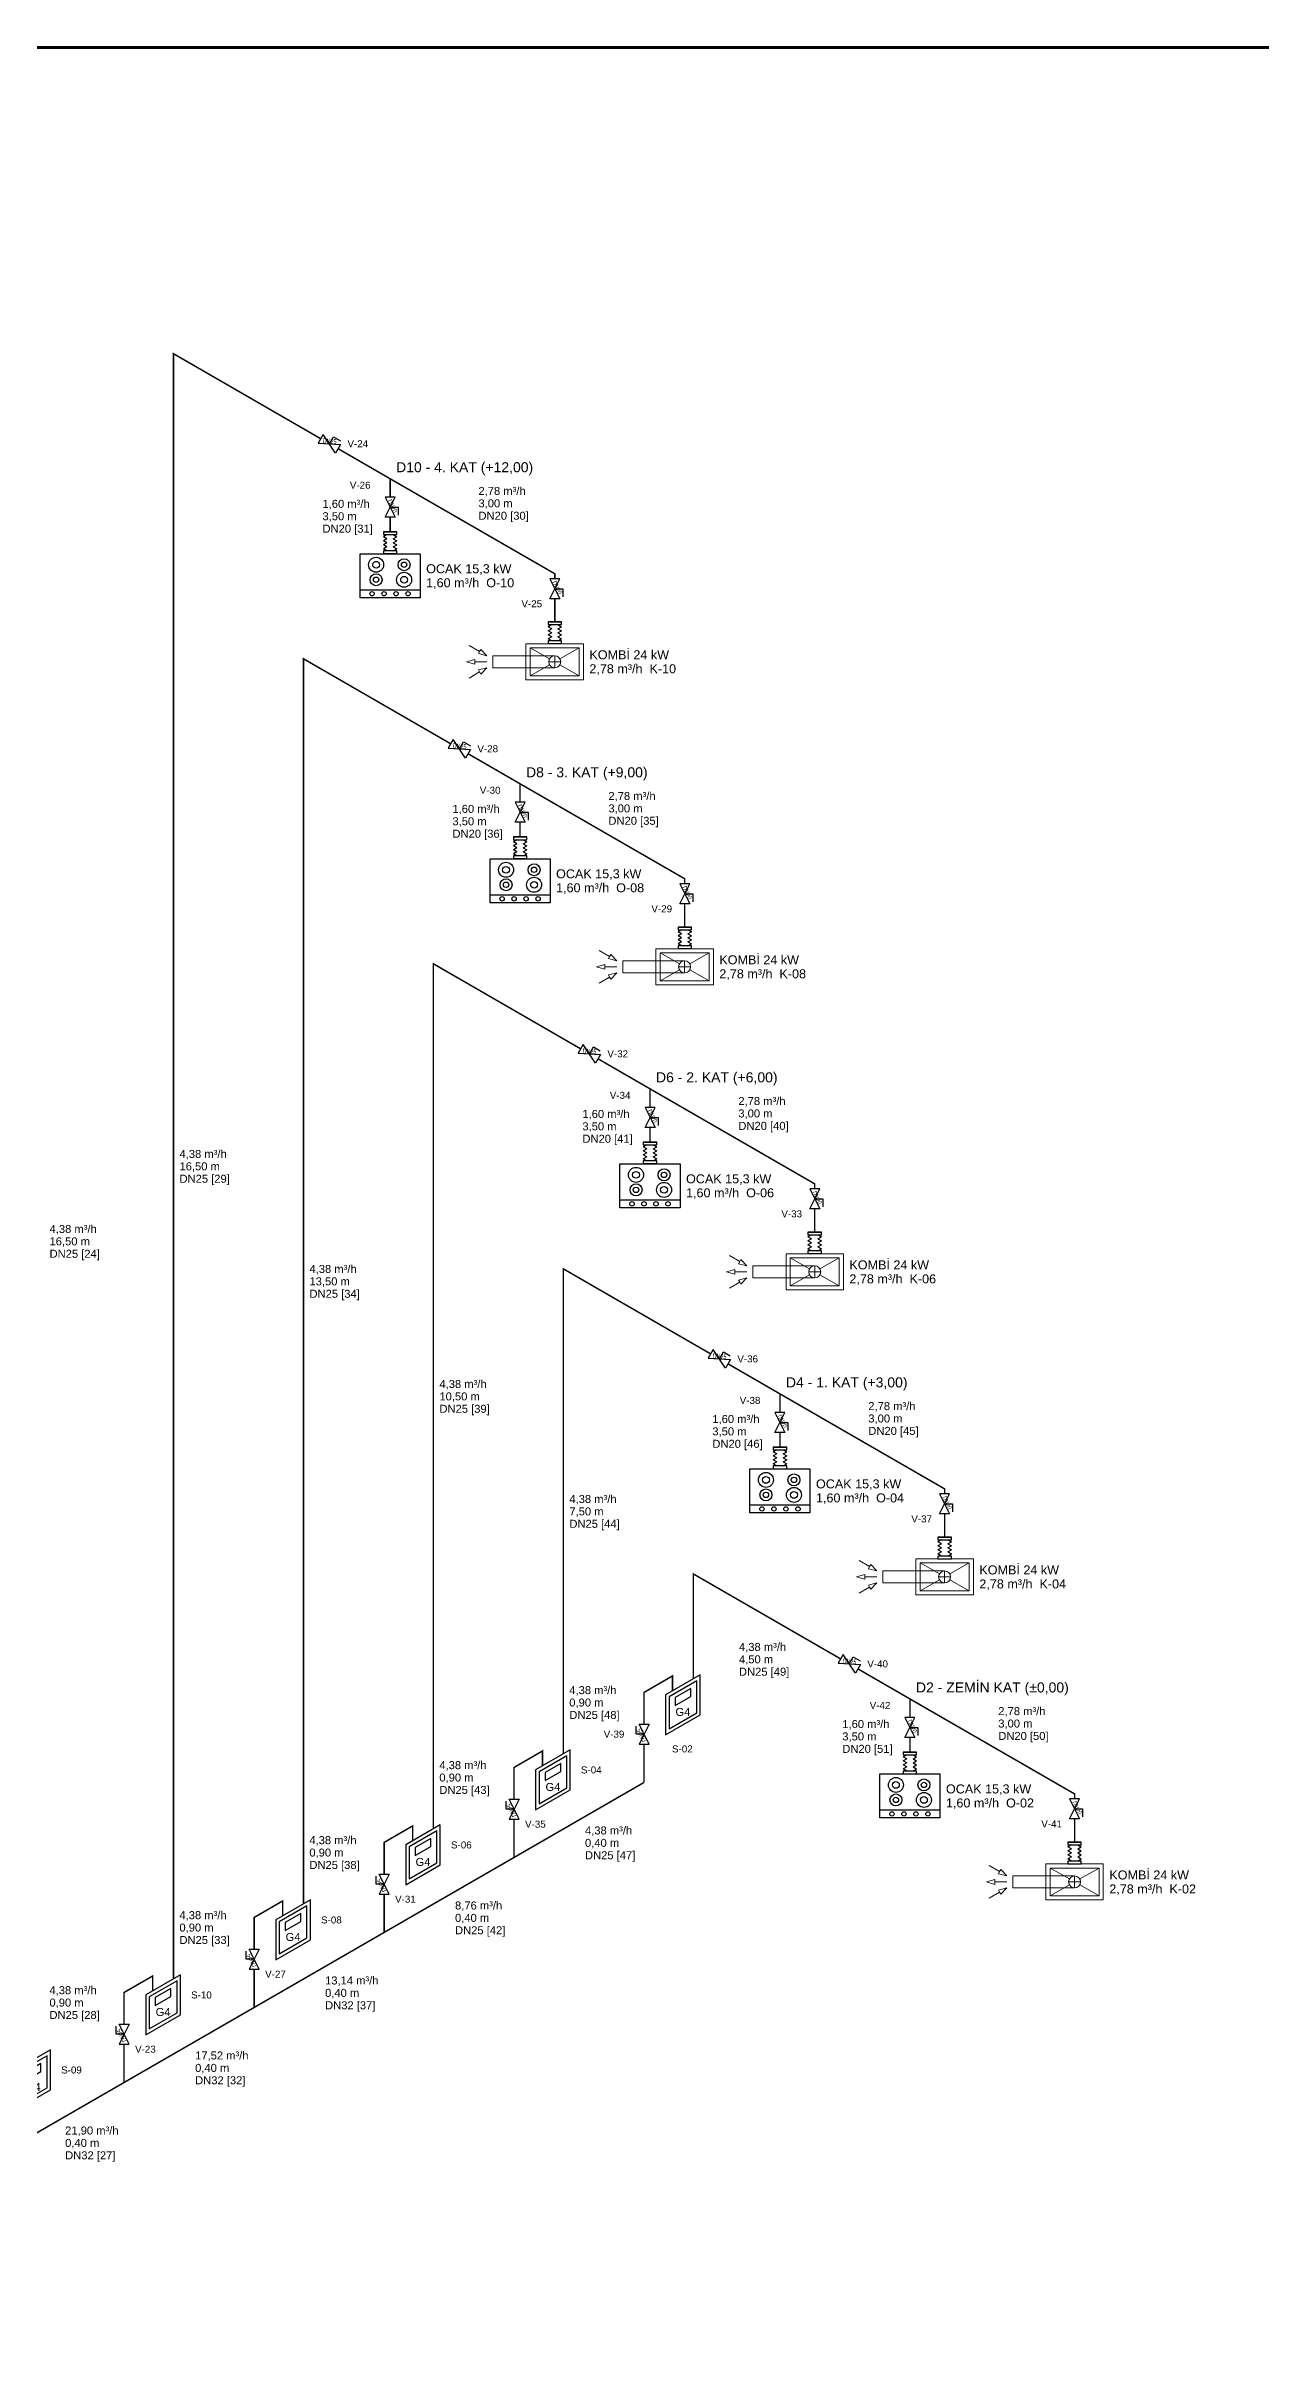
# Model space of a CAD drawing. Header units: centimetres. Extents: x -915 to 4315, y -959 to 2489.
# Drawn here: x 532 to 1746, y 196 to 2489 of the extents above; entities that cross this region are included whole.
import ezdxf
from ezdxf.enums import TextEntityAlignment as Align

# ---------------------------------------------------------------- set-up
doc = ezdxf.new("R2010")
doc.units = ezdxf.units.CM
for name, color, linetype in [('MTY-TEFRIS', 15, 'Continuous'), ('MTY-VANA', 1, 'Continuous'), ('ROTAS-DOGALGAZ-BORU', 2, 'Continuous'), ('ROTAS-DOGALGAZ-CAP', 3, 'Continuous'), ('ROTAS-DOGALGAZ-CIHAZ', 6, 'Continuous'), ('ROTAS-DOGALGAZ-NO', 30, 'Continuous'), ('ROTAS-DOGALGAZ-PAFTA', 7, 'Continuous'), ('ROTAS-DOGALGAZ-SAYAC', 4, 'Continuous'), ('ROTAS-DOGALGAZ-VANA', 1, 'Continuous'), ('ROTAS-DOGALGAZ-YAZI', 7, 'Continuous')]:
    doc.layers.add(name, color=color, linetype=linetype)
doc.styles.add('CAP', font='wturkce.SHX', dxfattribs={"width": 0.65})
doc.styles.add('MTYCAPLT', font='arial.ttf', dxfattribs={"width": 0.65, "height": 1})
doc.styles.add('ROTAS', font='arial.ttf')

# ---------------------------------------------------------------- blocks, each defined once
blk = doc.blocks.new('MTY-KURESEL VANA')
at = {"layer": 'MTY-VANA'}
for p, q in [((0, 0), (0, 8)), ((0, 8), (8, 8))]:
    blk.add_line(p, q, dxfattribs=at)
blk.add_lwpolyline([(-10, 5), (-10, -5), (10, 5), (10, -5), (-10, 5)], dxfattribs=at)
at = {"layer": 'MTY-VANA', "style": 'CAP', "width": 0.65}
blk.add_attdef('CAP', text='', height=5, rotation=26.5651, dxfattribs=at).set_placement((0, 0), align=Align.CENTER)
blk = doc.blocks.new('MTY-ESNEK BAGLANTI')
at = {"layer": 'MTY-VANA'}
for p, q in [((-10.8, -6.7), (-10.8, 6.7)), ((-8.1, 3.1), (-6, 6.7)), ((-4, 3.1), (-6, 6.7)), ((-4, 3.1), (-2, 6.7)), ((0, 3.1), (-2, 6.7)), ((0, 3.1), (2, 6.7)), ((4, 3.1), (2, 6.7)), ((4, 3.1), (6, 6.7)), ((8.1, 3.1), (6, 6.7)), ((-8.1, -3.1), (-6, -6.7)), ((-4, -3.1), (-6, -6.7)), ((-4, -3.1), (-2, -6.7)), ((0, -3.1), (-2, -6.7)), ((0, -3.1), (2, -6.7)), ((4, -3.1), (2, -6.7)), ((4, -3.1), (6, -6.7)), ((8.1, -3.1), (6, -6.7))]:
    blk.add_line(p, q, dxfattribs=at)
for points in [[(-8.1, 6.7), (-10.8, 6.7), (-10.8, -6.7), (-8.1, -6.7)], [(10.8, 6.7), (8.1, 6.7), (8.1, -6.7), (10.8, -6.7)]]:
    blk.add_lwpolyline(points, close=True, dxfattribs=at)
at = {"layer": 'MTY-VANA', "style": 'MTYCAPLT', "width": 0.65}
blk.add_attdef('CAP', text='', height=10, dxfattribs=at).set_placement((0, 0), align=Align.CENTER)
blk = doc.blocks.new('ROTAS-DG-SAYAC')
for points in [[(-17.3, -10), (17.3, 10), (17.3, 50), (-17.3, 30)], [(-13.9, -4), (13.9, 12), (13.9, 44), (-13.9, 28)], [(-7.8, 19.5), (7.8, 28.5), (7.8, 36.5), (-7.8, 27.5)]]:
    blk.add_lwpolyline(points, close=True)
at = {"style": 'ROTAS'}
blk.add_attdef('TIP', text='', height=8, dxfattribs=at).set_placement((0, 13), align=Align.MIDDLE_CENTER)
blk = doc.blocks.new('MTY-KOMBİ')
at = {"layer": 'MTY-TEFRIS', "color": 1, "lineweight": 20, "ltscale": 40}
for p, q in [((19.5, 17.5), (3.4, 26.6)), ((23.9, 20), (23.9, 10)), ((44.4, 26.6), (28.2, 17.5)), ((19.5, 12.5), (3.4, 3.4)), ((18.9, 15), (28.9, 15)), ((44.4, 3.4), (28.2, 12.5))]:
    blk.add_line(p, q, dxfattribs=at)
at = {"layer": 'MTY-TEFRIS', "color": 7, "lineweight": 20, "ltscale": 40}
for p, q in [((23.9, 20), (75.3, 20)), ((75.3, 20), (75.3, 10)), ((85.4, 25.3), (80.3, 20)), ((87.4, 21.8), (80.3, 20)), ((86.4, 23.6), (85.4, 25.3)), ((95, 28.6), (86.4, 23.6)), ((86.4, 23.6), (87.4, 21.8)), ((23.9, 10), (75.3, 10)), ((80.3, 15), (90.3, 15)), ((87.4, 8.2), (80.3, 10)), ((85.4, 4.7), (80.3, 10)), ((86.4, 6.5), (85.4, 4.7)), ((86.4, 6.5), (87.4, 8.2)), ((95, 1.4), (86.4, 6.5)), ((90.3, 15), (90.3, 17)), ((90.3, 17), (97.3, 15)), ((90.3, 15), (90.3, 13)), ((90.3, 13), (97.3, 15))]:
    blk.add_line(p, q, dxfattribs=at)
blk.add_lwpolyline([(0, 0), (47.8, 0), (47.8, 30), (0, 30)], close=True, dxfattribs=at)
at = {"layer": 'MTY-TEFRIS', "color": 1, "lineweight": 20, "ltscale": 40}
blk.add_lwpolyline([(3.4, 3.4), (44.4, 3.4), (44.4, 26.6), (3.4, 26.6)], close=True, dxfattribs=at)
at = {"layer": 'MTY-TEFRIS', "color": 7, "lineweight": 20, "ltscale": 40}
blk.add_circle((23.9, 15), 5, dxfattribs=at)
blk = doc.blocks.new('ROTAS-DG-OCAK')
blk.add_line((-30, -36), (30, -36))
blk.add_lwpolyline([(-30, 0), (30, 0), (30, -44), (-30, -44)], close=True)
for centre, radius in [((-14, -11), 7.5), ((-14, -26), 6), ((-14, -11), 3.38), ((14, -26), 7.5), ((14, -11), 6), ((14, -26), 3.38), ((14, -11), 2.7), ((-18, -40), 2.2), ((-14, -26), 2.7), ((-6, -40), 2.2), ((6, -40), 2.2), ((18, -40), 2.2)]:
    blk.add_circle(centre, radius)

msp = doc.modelspace()

# ---------------------------------------------------------------- linework, layer by layer
at = {"layer": 'ROTAS-DOGALGAZ-BORU', "const_width": 1.5}
for points in [[(659.9, 556), (659.9, 2181), (807.1, 2096)], [(824.5, 2086), (876.4, 2056)], [(876.4, 2056), (1041, 1961), (1041, 1956)], [(876.4, 2056), (876.4, 2037.5)], [(876.4, 2017.5), (876.4, 2003)], [(1041, 1936), (1041, 1913)], [(789.8, 631), (789.8, 1876), (937, 1791)], [(954.4, 1781), (1006.3, 1751)], [(1006.3, 1751), (1170.9, 1656), (1170.9, 1651)], [(1006.3, 1751), (1006.3, 1732.5)], [(1006.3, 1712.5), (1006.3, 1698)], [(1170.9, 1631), (1170.9, 1608)], [(919.7, 706), (919.7, 1571), (1066.9, 1486)], [(1084.3, 1476), (1136.2, 1446)], [(1136.2, 1446), (1300.8, 1351), (1300.8, 1346)], [(1136.2, 1446), (1136.2, 1427.5)], [(1136.2, 1407.5), (1136.2, 1393)], [(1300.8, 1326), (1300.8, 1303)], [(1049.6, 781), (1049.6, 1266), (1196.8, 1181)], [(1214.2, 1171), (1266.1, 1141)], [(1266.1, 1141), (1430.7, 1046), (1430.7, 1041)], [(1266.1, 1141), (1266.1, 1122.5)], [(1266.1, 1102.5), (1266.1, 1088)], [(1430.7, 1021), (1430.7, 998)], [(1179.5, 856), (1179.5, 961), (1326.8, 876)], [(1130.2, 810.8), (1130.2, 842.5), (1158.7, 859), (1158.7, 844)], [(1344.1, 866), (1396, 836)], [(1396, 836), (1560.6, 741), (1560.6, 736)], [(1396, 836), (1396, 817.5)], [(1000.3, 735.8), (1000.3, 767.5), (1028.8, 784), (1028.8, 769)], [(1130.2, 752.5), (1130.2, 790.8)], [(1396, 797.5), (1396, 783)], [(1000.3, 677.5), (1130.2, 752.5)], [(1000.3, 677.5), (1000.3, 715.8)], [(1560.6, 716), (1560.6, 693)], [(870.4, 660.8), (870.4, 692.5), (898.9, 709), (898.9, 694)], [(870.4, 602.5), (1000.3, 677.5)], [(740.5, 585.8), (740.5, 617.5), (769, 634), (769, 619)], [(870.4, 602.5), (870.4, 640.8)], [(740.5, 527.5), (870.4, 602.5)], [(610.5, 510.8), (610.5, 542.5), (639.1, 559), (639.1, 544)], [(740.5, 527.5), (740.5, 565.8)], [(610.5, 452.5), (740.5, 527.5)], [(610.5, 452.5), (610.5, 490.8)], [(480.6, 377.5), (610.5, 452.5)]]:
    msp.add_lwpolyline(points, dxfattribs=at)

# ---------------------------------------------------------------- block references
at = {"layer": 'ROTAS-DOGALGAZ-CIHAZ'}
for p in [(876.4, 1981), (1006.3, 1676), (1136.2, 1371), (1266.1, 1066), (1396, 761)]:
    msp.add_blockref('ROTAS-DG-OCAK', p, dxfattribs=at)
at = {"layer": 'ROTAS-DOGALGAZ-CIHAZ', "xscale": -1.2, "yscale": 1.2}
for p in [(1069.6, 1855), (1199.5, 1550), (1329.5, 1245), (1459.4, 940), (1589.3, 635)]:
    msp.add_blockref('MTY-KOMBİ', p, dxfattribs=at)
at = {"layer": 'ROTAS-DOGALGAZ-SAYAC'}
for p in [(1169.1, 810), (1039.2, 735), (909.3, 660), (779.4, 585), (649.5, 510), (519.6, 435)]:
    msp.add_blockref('ROTAS-DG-SAYAC', p, dxfattribs=at).add_auto_attribs({'TIP': 'G4'})
at = {"layer": 'ROTAS-DOGALGAZ-VANA'}
for p, rotation, values in [((815.8, 2091), -29.999999999999996, {'CAP': 'DN25'}), ((876.4, 2027.5), -90, {'CAP': 'DN20'}), ((1041, 1946), -90, {'CAP': 'DN20'}), ((945.7, 1786), -29.999999999999996, {'CAP': 'DN25'}), ((1006.3, 1722.5), -90, {'CAP': 'DN20'}), ((1170.9, 1641), -90, {'CAP': 'DN20'}), ((1075.6, 1481), -29.999999999999986, {'CAP': 'DN25'}), ((1136.2, 1417.5), -90, {'CAP': 'DN20'}), ((1300.8, 1336), -90, {'CAP': 'DN20'}), ((1205.5, 1176), -29.999999999999996, {'CAP': 'DN25'}), ((1266.1, 1112.5), -90, {'CAP': 'DN20'}), ((1430.7, 1031), -90, {'CAP': 'DN20'}), ((1335.4, 871), -29.999999999999996, {'CAP': 'DN25'}), ((1130.2, 800.8), 90, {'CAP': 'DN25'}), ((1396, 807.5), -90, {'CAP': 'DN20'}), ((1000.3, 725.8), 90, {'CAP': 'DN25'}), ((1560.6, 726), -90, {'CAP': 'DN20'}), ((870.4, 650.8), 90, {'CAP': 'DN25'}), ((740.5, 575.8), 90, {'CAP': 'DN25'}), ((610.5, 500.8), 90, {'CAP': 'DN25'})]:
    msp.add_blockref('MTY-KURESEL VANA', p, dxfattribs=dict(at, rotation=rotation)).add_auto_attribs(values)
at = {"layer": 'ROTAS-DOGALGAZ-VANA', "rotation": -90}
for p in [(876.4, 1992), (1041, 1902), (1006.3, 1687), (1170.9, 1597), (1136.2, 1382), (1300.8, 1292), (1266.1, 1077), (1430.7, 987), (1396, 772), (1560.6, 682)]:
    msp.add_blockref('MTY-ESNEK BAGLANTI', p, dxfattribs=at)

# ---------------------------------------------------------------- wipeouts: each hides what was drawn before it
msp.add_wipeout([(534, 1312.4), (594.6, 1312.4), (594.6, 1274.6), (534, 1274.6)])

# ---------------------------------------------------------------- next in the draw order: texts
at = {"layer": 'ROTAS-DOGALGAZ-CAP', "style": 'ROTAS'}
for s, p in [('4,38 m³/h', (536, 1305.9)), ('16,50 m', (536, 1293.5)), ('DN25 [24]', (536, 1281.1))]:
    msp.add_text(s, height=8, dxfattribs=at).set_placement(p, align=Align.MIDDLE_LEFT)

# ---------------------------------------------------------------- next in the draw order: wipeouts: each hides what was drawn before it
for points in [[(831.8, 2097), (858, 2097), (858, 2085), (831.8, 2085)], [(880.4, 2075), (1036.1, 2075), (1036.1, 2060), (880.4, 2060)], [(806.8, 2037.4), (867.4, 2037.4), (867.4, 1999.6), (806.8, 1999.6)], [(910.4, 1973), (1012.5, 1973), (1012.5, 1945), (910.4, 1945)], [(1073.6, 1887), (1174.1, 1887), (1174.1, 1859), (1073.6, 1859)], [(961.7, 1792), (988, 1792), (988, 1780), (961.7, 1780)], [(1010.3, 1770), (1148.6, 1770), (1148.6, 1755), (1010.3, 1755)], [(936.7, 1732.4), (997.3, 1732.4), (997.3, 1694.6), (936.7, 1694.6)], [(1040.3, 1668), (1142.4, 1668), (1142.4, 1640), (1040.3, 1640)], [(1203.5, 1582), (1304, 1582), (1304, 1554), (1203.5, 1554)], [(1091.6, 1487), (1117.9, 1487), (1117.9, 1475), (1091.6, 1475)], [(1140.2, 1465), (1278.5, 1465), (1278.5, 1450), (1140.2, 1450)], [(1066.6, 1427.4), (1127.2, 1427.4), (1127.2, 1389.6), (1066.6, 1389.6)], [(663.9, 1387.4), (724.5, 1387.4), (724.5, 1349.6), (663.9, 1349.6)], [(1170.2, 1363), (1272.3, 1363), (1272.3, 1335), (1170.2, 1335)], [(793.8, 1272.4), (854.5, 1272.4), (854.5, 1234.6), (793.8, 1234.6)], [(1333.5, 1277), (1433.9, 1277), (1433.9, 1249), (1333.5, 1249)], [(1221.5, 1182), (1247.8, 1182), (1247.8, 1170), (1221.5, 1170)], [(923.7, 1157.4), (984.4, 1157.4), (984.4, 1119.6), (923.7, 1119.6)], [(1270.1, 1160), (1408.4, 1160), (1408.4, 1145), (1270.1, 1145)], [(1196.5, 1122.4), (1257.1, 1122.4), (1257.1, 1084.6), (1196.5, 1084.6)], [(1300.1, 1058), (1402.2, 1058), (1402.2, 1030), (1300.1, 1030)], [(1053.6, 1042.4), (1114.3, 1042.4), (1114.3, 1004.6), (1053.6, 1004.6)], [(1463.4, 972), (1563.8, 972), (1563.8, 944), (1463.4, 944)], [(1223.1, 894.5), (1283.8, 894.5), (1283.8, 856.7), (1223.1, 856.7)], [(1351.4, 877), (1377.7, 877), (1377.7, 865), (1351.4, 865)], [(1053.5, 851.3), (1114.2, 851.3), (1114.2, 813.5), (1053.5, 813.5)], [(1400, 855), (1569.4, 855), (1569.4, 840), (1400, 840)], [(1326.4, 817.4), (1387, 817.4), (1387, 779.6), (1326.4, 779.6)], [(1156.2, 792), (1182, 792), (1182, 780), (1156.2, 780)], [(923.6, 776.3), (984.3, 776.3), (984.3, 738.5), (923.6, 738.5)], [(1065.2, 771), (1091, 771), (1091, 759), (1065.2, 759)], [(1430, 753), (1532.1, 753), (1532.1, 725), (1430, 725)], [(1009.3, 716.8), (1035.5, 716.8), (1035.5, 704.8), (1009.3, 704.8)], [(1069.2, 711), (1129.8, 711), (1129.8, 673.2), (1069.2, 673.2)], [(793.7, 701.3), (854.4, 701.3), (854.4, 663.5), (793.7, 663.5)], [(935.3, 696), (961.1, 696), (961.1, 684), (935.3, 684)], [(1593.3, 667), (1693.7, 667), (1693.7, 639), (1593.3, 639)], [(663.8, 626.3), (724.5, 626.3), (724.5, 588.5), (663.8, 588.5)], [(805.4, 621), (831.2, 621), (831.2, 609), (805.4, 609)], [(879.4, 641.8), (905.6, 641.8), (905.6, 629.8), (879.4, 629.8)], [(939.3, 636), (999.9, 636), (999.9, 598.2), (939.3, 598.2)], [(533.9, 551.3), (594.5, 551.3), (594.5, 513.5), (533.9, 513.5)], [(749.5, 566.8), (775.7, 566.8), (775.7, 554.8), (749.5, 554.8)], [(809.4, 561), (874, 561), (874, 523.2), (809.4, 523.2)], [(675.5, 546), (701.3, 546), (701.3, 534), (675.5, 534)], [(619.5, 491.8), (645.8, 491.8), (645.8, 479.8), (619.5, 479.8)], [(679.5, 486), (744.1, 486), (744.1, 448.2), (679.5, 448.2)], [(545.6, 471), (571.4, 471), (571.4, 459), (545.6, 459)], [(549.6, 411), (614.2, 411), (614.2, 373.2), (549.6, 373.2)]]:
    msp.add_wipeout(points)

# ---------------------------------------------------------------- next in the draw order: texts
for s, p in [('3,50 m', (808.8, 2018.5)), ('1,60 m³/h', (808.8, 2030.9)), ('DN20 [31]', (808.8, 2006.1)), ('1,60 m³/h', (938.7, 1725.9)), ('3,50 m', (938.7, 1713.5)), ('DN20 [36]', (938.7, 1701.1)), ('1,60 m³/h', (1068.6, 1420.9)), ('3,50 m', (1068.6, 1408.5)), ('DN20 [41]', (1068.6, 1396.1)), ('4,38 m³/h', (665.9, 1380.9)), ('16,50 m', (665.9, 1368.5)), ('DN25 [29]', (665.9, 1356.1)), ('4,38 m³/h', (795.8, 1265.9)), ('13,50 m', (795.8, 1253.5)), ('DN25 [34]', (795.8, 1241.1)), ('4,38 m³/h', (925.7, 1150.9)), ('10,50 m', (925.7, 1138.5)), ('DN25 [39]', (925.7, 1126.1)), ('3,50 m', (1198.5, 1103.5)), ('1,60 m³/h', (1198.5, 1115.9)), ('DN20 [46]', (1198.5, 1091.1)), ('4,38 m³/h', (1055.6, 1035.9)), ('7,50 m', (1055.6, 1023.5)), ('DN25 [44]', (1055.6, 1011.1)), ('4,38 m³/h', (1225.1, 888)), ('4,50 m', (1225.1, 875.6)), ('4,38 m³/h', (1055.5, 844.8)), ('DN25 [49]', (1225.1, 863.2)), ('0,90 m', (1055.5, 832.4)), ('DN25 [48]', (1055.5, 820)), ('3,50 m', (1328.4, 798.5)), ('1,60 m³/h', (1328.4, 810.9)), ('DN20 [51]', (1328.4, 786.1)), ('4,38 m³/h', (925.6, 769.8)), ('0,90 m', (925.6, 757.4)), ('DN25 [43]', (925.6, 745)), ('4,38 m³/h', (795.7, 694.8)), ('4,38 m³/h', (1071.2, 704.5)), ('0,40 m', (1071.2, 692.1)), ('0,90 m', (795.7, 682.4)), ('DN25 [38]', (795.7, 670)), ('DN25 [47]', (1071.2, 679.7)), ('4,38 m³/h', (665.8, 619.8)), ('0,40 m', (941.3, 617.1)), ('8,76 m³/h', (941.3, 629.5)), ('0,90 m', (665.8, 607.4)), ('DN25 [33]', (665.8, 595)), ('DN25 [42]', (941.3, 604.7)), ('13,14 m³/h', (811.4, 554.5)), ('4,38 m³/h', (535.9, 544.8)), ('0,90 m', (535.9, 532.4)), ('0,40 m', (811.4, 542.1)), ('DN32 [37]', (811.4, 529.7)), ('DN25 [28]', (535.9, 520)), ('17,52 m³/h', (681.5, 479.5)), ('0,40 m', (681.5, 467.1)), ('DN32 [32]', (681.5, 454.7)), ('0,40 m', (551.6, 392.1)), ('21,90 m³/h', (551.6, 404.5)), ('DN32 [27]', (551.6, 379.7))]:
    msp.add_text(s, height=8, dxfattribs=at).set_placement(p, align=Align.MIDDLE_LEFT)
at = {"layer": 'ROTAS-DOGALGAZ-CIHAZ', "style": 'ROTAS'}
for s, p in [('OCAK 15,3 kW', (912.4, 1966)), ('1,60 m³/h  O-10', (912.4, 1952)), ('KOMBİ 24 kW', (1075.6, 1880)), ('2,78 m³/h  K-10', (1075.6, 1866)), ('OCAK 15,3 kW', (1042.3, 1661)), ('1,60 m³/h  O-08', (1042.3, 1647)), ('2,78 m³/h  K-08', (1205.5, 1561)), ('KOMBİ 24 kW', (1205.5, 1575)), ('OCAK 15,3 kW', (1172.2, 1356)), ('1,60 m³/h  O-06', (1172.2, 1342)), ('KOMBİ 24 kW', (1335.5, 1270)), ('2,78 m³/h  K-06', (1335.5, 1256)), ('OCAK 15,3 kW', (1302.1, 1051)), ('1,60 m³/h  O-04', (1302.1, 1037)), ('KOMBİ 24 kW', (1465.4, 965)), ('2,78 m³/h  K-04', (1465.4, 951)), ('OCAK 15,3 kW', (1432, 746)), ('1,60 m³/h  O-02', (1432, 732)), ('KOMBİ 24 kW', (1595.3, 660)), ('2,78 m³/h  K-02', (1595.3, 646))]:
    msp.add_text(s, height=9, dxfattribs=at).set_placement(p, align=Align.MIDDLE_LEFT)
at = {"layer": 'ROTAS-DOGALGAZ-NO', "style": 'ROTAS'}
for s, p in [('V-24', (833.8, 2091)), ('V-28', (963.7, 1786)), ('V-32', (1093.6, 1481)), ('V-36', (1223.5, 1176)), ('V-40', (1353.4, 871)), ('S-02', (1158.2, 786)), ('S-04', (1067.2, 765)), ('V-35', (1011.3, 710.8)), ('S-06', (937.3, 690)), ('V-31', (881.4, 635.8)), ('S-08', (807.4, 615)), ('V-27', (751.5, 560.8)), ('S-10', (677.5, 540)), ('V-23', (621.5, 485.8)), ('S-09', (547.6, 465))]:
    msp.add_text(s, height=7, dxfattribs=at).set_placement(p, align=Align.MIDDLE_LEFT)
at = {"layer": 'ROTAS-DOGALGAZ-YAZI', "style": 'ROTAS'}
for s, p in [('D10 - 4. KAT (+12,00)', (882.4, 2067.5)), ('D8 - 3. KAT (+9,00)', (1012.3, 1762.5)), ('D6 - 2. KAT (+6,00)', (1142.2, 1457.5)), ('D4 - 1. KAT (+3,00)', (1272.1, 1152.5)), ('D2 - ZEMİN KAT (±0,00)', (1402, 847.5))]:
    msp.add_text(s, height=10, dxfattribs=at).set_placement(p, align=Align.MIDDLE_LEFT)

# ---------------------------------------------------------------- next in the draw order: wipeouts: each hides what was drawn before it
for points in [[(834.2, 2055.5), (860.4, 2055.5), (860.4, 2043.5), (834.2, 2043.5)], [(962.7, 2050.3), (1023.3, 2050.3), (1023.3, 2012.5), (962.7, 2012.5)], [(1005.7, 1937), (1032, 1937), (1032, 1925), (1005.7, 1925)], [(964.1, 1750.5), (990.3, 1750.5), (990.3, 1738.5), (964.1, 1738.5)], [(1092.6, 1745.3), (1153.2, 1745.3), (1153.2, 1707.5), (1092.6, 1707.5)], [(1135.6, 1632), (1161.9, 1632), (1161.9, 1620), (1135.6, 1620)], [(1094, 1445.5), (1120.2, 1445.5), (1120.2, 1433.5), (1094, 1433.5)], [(1222.5, 1440.3), (1283.1, 1440.3), (1283.1, 1402.5), (1222.5, 1402.5)], [(1265.5, 1327), (1291.8, 1327), (1291.8, 1315), (1265.5, 1315)], [(1223.9, 1140.5), (1250.1, 1140.5), (1250.1, 1128.5), (1223.9, 1128.5)], [(1352.4, 1135.3), (1413, 1135.3), (1413, 1097.5), (1352.4, 1097.5)], [(1395.4, 1022), (1421.7, 1022), (1421.7, 1010), (1395.4, 1010)], [(1353.8, 835.5), (1380, 835.5), (1380, 823.5), (1353.8, 823.5)], [(1482.3, 830.3), (1542.9, 830.3), (1542.9, 792.5), (1482.3, 792.5)], [(1087.9, 806.8), (1114.2, 806.8), (1114.2, 794.8), (1087.9, 794.8)], [(1525.3, 717), (1551.6, 717), (1551.6, 705), (1525.3, 705)]]:
    msp.add_wipeout(points)

# ---------------------------------------------------------------- next in the draw order: linework, layer by layer
at = {"layer": 'ROTAS-DOGALGAZ-PAFTA', "const_width": 3}
msp.add_lwpolyline([(-913.5, -957.7), (4313.7, -957.7), (4313.7, 2487.3), (-913.5, 2487.3)], close=True, dxfattribs=at)

# ---------------------------------------------------------------- next in the draw order: texts
at = {"layer": 'ROTAS-DOGALGAZ-CAP', "style": 'ROTAS'}
for s, p in [('2,78 m³/h', (964.7, 2043.8)), ('3,00 m', (964.7, 2031.4)), ('DN20 [30]', (964.7, 2019)), ('2,78 m³/h', (1094.6, 1738.8)), ('3,00 m', (1094.6, 1726.4)), ('DN20 [35]', (1094.6, 1714)), ('3,00 m', (1224.5, 1421.4)), ('2,78 m³/h', (1224.5, 1433.8)), ('DN20 [40]', (1224.5, 1409)), ('2,78 m³/h', (1354.4, 1128.8)), ('3,00 m', (1354.4, 1116.4)), ('DN20 [45]', (1354.4, 1104)), ('2,78 m³/h', (1484.3, 823.8)), ('3,00 m', (1484.3, 811.4)), ('DN20 [50]', (1484.3, 799))]:
    msp.add_text(s, height=8, dxfattribs=at).set_placement(p, align=Align.MIDDLE_LEFT)
at = {"layer": 'ROTAS-DOGALGAZ-NO', "style": 'ROTAS'}
for s, p in [('V-26', (836.2, 2049.5)), ('V-25', (1007.7, 1931)), ('V-30', (966.1, 1744.5)), ('V-29', (1137.6, 1626)), ('V-34', (1096, 1439.5)), ('V-33', (1267.5, 1321)), ('V-38', (1225.9, 1134.5)), ('V-37', (1397.4, 1016)), ('V-42', (1355.8, 829.5)), ('V-39', (1089.9, 800.8)), ('V-41', (1527.3, 711))]:
    msp.add_text(s, height=7, dxfattribs=at).set_placement(p, align=Align.MIDDLE_LEFT)

doc.saveas('drawing.dxf')
